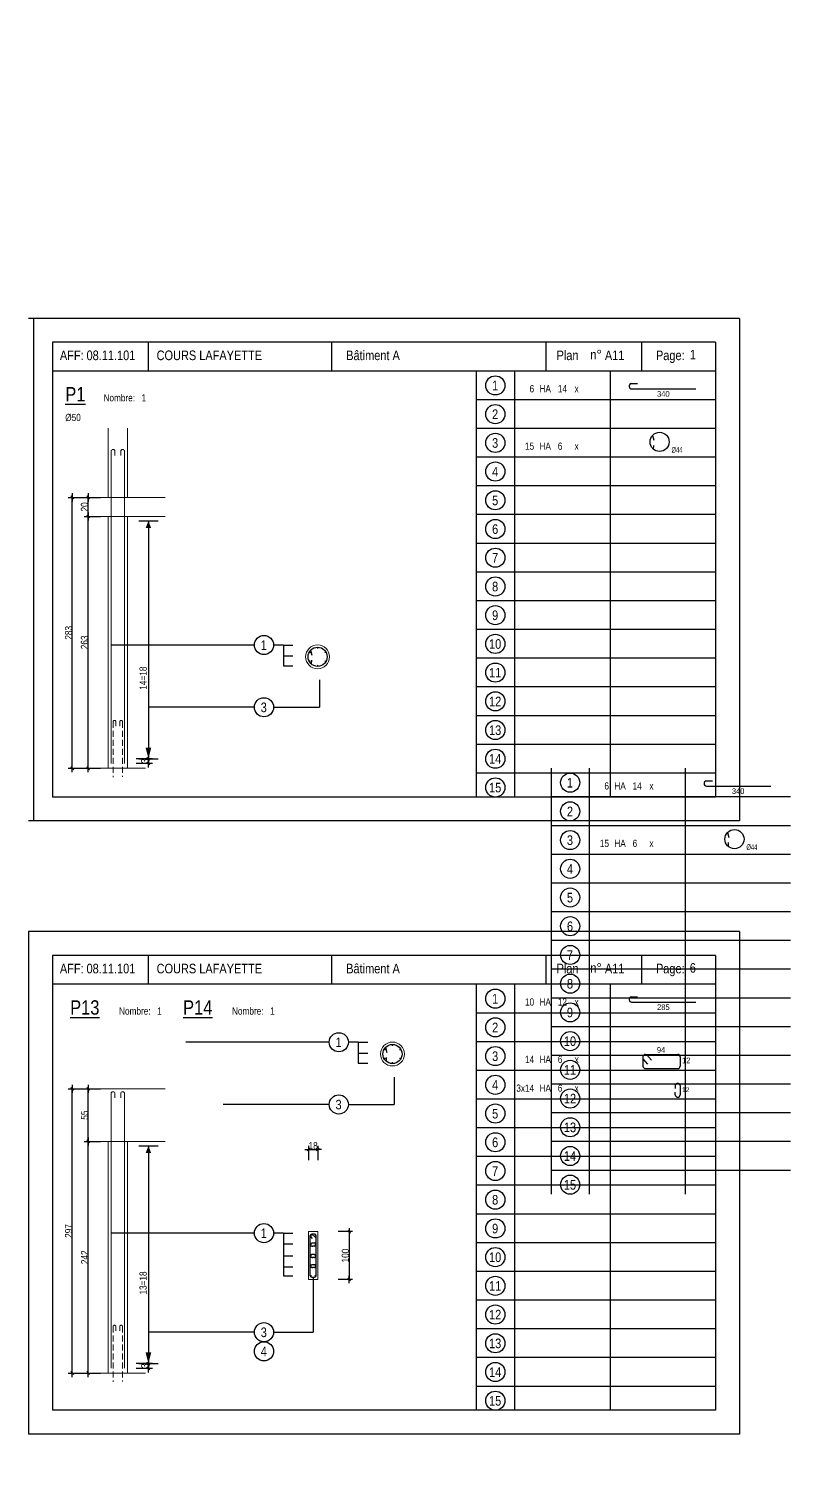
# Model space of a CAD drawing. Header units: metres. Extents: x -9927 to 45032, y -190416 to 12166.
# Drawn here: x -490 to 1101, y -30279 to -27285 of the extents above; entities that cross this region are included whole.
import ezdxf
from ezdxf.enums import TextEntityAlignment as Align

# ---------------------------------------------------------------- set-up
doc = ezdxf.new("R2010")
doc.units = ezdxf.units.M
doc.header["$PDMODE"] = 65
doc.linetypes.add('CACHE2', pattern=[0.1875, 0.125, -0.0625])
for name, color, linetype in [('01_cote_gen', 4, 'Continuous'), ('01_fenetres', 171, 'Continuous'), ('01_linteaux', 3, 'Continuous'), ('01_poch_murs', 251, 'Continuous'), ('01_sem', 42, 'Continuous'), ('01_texte', 230, 'Continuous'), ('AA_COTES', 2, 'Continuous')]:
    doc.layers.add(name, color=color, linetype=linetype)
doc.styles.add('STYLE2', font='ARIALN.TTF')
doc.dimstyles.new('JB25', dxfattribs={"dimscale": 0.1, "dimtxt": 150, "dimasz": 17, "dimexe": 0.1, "dimexo": 0.1, "dimgap": 0.09, "dimtad": 1, "dimdec": 1, "dimlfac": 0.5, "dimdsep": 46, "dimtxsty": 'STYLE2', "dimblk1": 'BOND_G', "dimblk2": 'BOND_D', "dimsah": 1, "dimcen": 1.5, "dimdle": 0.01, "dimse1": 1, "dimse2": 1, "dimclrd": 4, "dimclre": 2, "dimclrt": 5, "dimadec": 0, "dimazin": 0, "dimtfac": 2.333333, "dimtdec": 1, "dimtix": 1, "dimtmove": 2, "dimatfit": 3, "dimldrblk": 'BOND_G', "dimfxl": 1, "dimtolj": 1, "dimtzin": 0, "dimarcsym": 0})
doc.dimstyles.new('JB50', dxfattribs={"dimscale": 0.1, "dimtxt": 150, "dimasz": 15, "dimexe": 0.1, "dimexo": 0.1, "dimgap": 0.09, "dimtad": 1, "dimdec": 1, "dimdsep": 46, "dimtxsty": 'STYLE2', "dimblk1": 'BOND_G', "dimblk2": 'BOND_D', "dimsah": 1, "dimcen": 1.5, "dimdle": 0.01, "dimse1": 1, "dimse2": 1, "dimclrd": 4, "dimclre": 2, "dimclrt": 6, "dimazin": 2, "dimtfac": 2.333333, "dimtdec": 1, "dimtix": 1, "dimtmove": 2, "dimatfit": 3, "dimldrblk": 'BOND_G', "dimfxl": 1, "dimtolj": 1, "dimtzin": 0, "dimarcsym": 0})

# ---------------------------------------------------------------- blocks, each defined once
blk = doc.blocks.new('BOND_G')
at = {"layer": 'AA_COTES', "color": 0}
for p, q in [((5, 0), (-5, 0)), ((1.8, 1.8), (-1.8, -1.8)), ((0, -5), (0, 15))]:
    blk.add_line(p, q, dxfattribs=at)
blk = doc.blocks.new('BOND_D')
at = {"layer": 'AA_COTES', "color": 0}
for p, q in [((5, 0), (-5, 0)), ((-1.8, -1.8), (1.8, 1.8)), ((0, 5), (0, -15))]:
    blk.add_line(p, q, dxfattribs=at)
blk = doc.blocks.new('*D231')
at = {"layer": '01_cote_gen', "color": 4, "linetype": 'Continuous', "lineweight": -2, "transparency": 16777216}
blk.add_line((-399.2, -28828.9), (-399.2, -28266.3), dxfattribs=at)
at = {"layer": 'DEFPOINTS', "color": 0, "linetype": 'Continuous', "lineweight": 0, "transparency": 16777216}
for p in [(-399.2, -28264.6), (-284.1, -28264.6), (-324.1, -28830.6)]:
    blk.add_point(p, dxfattribs=at)
at = {"layer": '01_cote_gen', "color": 4, "linetype": 'Continuous', "lineweight": -2, "transparency": 16777216, "xscale": 1.7, "yscale": 1.7, "zscale": 1.7}
for name, p, rotation in [('BOND_D', (-399.2, -28264.6), 90), ('BOND_G', (-399.2, -28830.6), 270)]:
    blk.add_blockref(name, p, dxfattribs=dict(at, rotation=rotation))
at = {"layer": '01_cote_gen', "color": 5, "linetype": 'Continuous', "lineweight": 0, "transparency": 16777216, "insert": (-406.9, -28547.6), "char_height": 15, "attachment_point": 5, "rotation": 90, "style": 'STYLE2'}
blk.add_mtext('\\A1;283', dxfattribs=at)
blk = doc.blocks.new('*D232')
at = {"layer": '01_cote_gen', "color": 4, "linetype": 'Continuous', "lineweight": -2, "transparency": 16777216}
blk.add_line((-366, -28302.9), (-366, -28266.3), dxfattribs=at)
at = {"layer": 'DEFPOINTS', "color": 0, "linetype": 'Continuous', "lineweight": 0, "transparency": 16777216}
for p in [(-366, -28264.6), (-237.3, -28264.6), (-228.3, -28304.6)]:
    blk.add_point(p, dxfattribs=at)
at = {"layer": '01_cote_gen', "color": 4, "linetype": 'Continuous', "lineweight": -2, "transparency": 16777216, "xscale": 1.7, "yscale": 1.7, "zscale": 1.7}
for name, p, rotation in [('BOND_D', (-366, -28264.6), 90), ('BOND_G', (-366, -28304.6), 270)]:
    blk.add_blockref(name, p, dxfattribs=dict(at, rotation=rotation))
at = {"layer": '01_cote_gen', "color": 5, "linetype": 'Continuous', "lineweight": 0, "transparency": 16777216, "insert": (-373.7, -28284.6), "char_height": 15, "attachment_point": 5, "rotation": 90, "style": 'STYLE2'}
blk.add_mtext('\\A1;20', dxfattribs=at)
blk = doc.blocks.new('*D233')
at = {"layer": '01_cote_gen', "color": 4, "linetype": 'Continuous', "lineweight": -2, "transparency": 16777216}
blk.add_line((-366, -28828.9), (-366, -28306.3), dxfattribs=at)
at = {"layer": 'DEFPOINTS', "color": 0, "linetype": 'Continuous', "lineweight": 0, "transparency": 16777216}
for p in [(-366, -28304.6), (-357.5, -28304.6), (-347.9, -28830.6)]:
    blk.add_point(p, dxfattribs=at)
at = {"layer": '01_cote_gen', "color": 4, "linetype": 'Continuous', "lineweight": -2, "transparency": 16777216, "xscale": 1.7, "yscale": 1.7, "zscale": 1.7}
for name, p, rotation in [('BOND_D', (-366, -28304.6), 90), ('BOND_G', (-366, -28830.6), 270)]:
    blk.add_blockref(name, p, dxfattribs=dict(at, rotation=rotation))
at = {"layer": '01_cote_gen', "color": 5, "linetype": 'Continuous', "lineweight": 0, "transparency": 16777216, "insert": (-373.7, -28567.6), "char_height": 15, "attachment_point": 5, "rotation": 90, "style": 'STYLE2'}
blk.add_mtext('\\A1;263', dxfattribs=at)
blk = doc.blocks.new('*D234')
at = {"layer": '01_cote_gen', "color": 4, "linetype": 'Continuous', "lineweight": -2, "transparency": 16777216}
blk.add_line((-240.2, -28812.3), (-240.2, -28818.9), dxfattribs=at)
at = {"layer": 'DEFPOINTS', "color": 0, "linetype": 'Continuous', "lineweight": 0, "transparency": 16777216}
for p in [(-290.1, -28820.6), (-247, -28810.6), (-240.2, -28820.6)]:
    blk.add_point(p, dxfattribs=at)
at = {"layer": '01_cote_gen', "color": 4, "linetype": 'Continuous', "lineweight": -2, "transparency": 16777216, "xscale": 1.7, "yscale": 1.7, "zscale": 1.7}
for name, p, rotation in [('BOND_G', (-240.2, -28810.6), 90), ('BOND_D', (-240.2, -28820.6), 270)]:
    blk.add_blockref(name, p, dxfattribs=dict(at, rotation=rotation))
at = {"layer": '01_cote_gen', "color": 5, "linetype": 'Continuous', "lineweight": 0, "transparency": 16777216, "insert": (-247.8, -28815.6), "char_height": 15, "attachment_point": 5, "rotation": 90, "style": 'STYLE2'}
blk.add_mtext('\\A1;3', dxfattribs=at)
blk = doc.blocks.new('*D258')
at = {"layer": '01_cote_gen', "color": 4, "linetype": 'Continuous', "lineweight": -2, "transparency": 16777216}
blk.add_line((-399.2, -30092.6), (-399.2, -29502), dxfattribs=at)
at = {"layer": 'DEFPOINTS', "color": 0, "linetype": 'Continuous', "lineweight": 0, "transparency": 16777216}
for p in [(-399.2, -29500.3), (-284.1, -29500.3), (-324.1, -30094.3)]:
    blk.add_point(p, dxfattribs=at)
at = {"layer": '01_cote_gen', "color": 4, "linetype": 'Continuous', "lineweight": -2, "transparency": 16777216, "xscale": 1.7, "yscale": 1.7, "zscale": 1.7}
for name, p, rotation in [('BOND_D', (-399.2, -29500.3), 90), ('BOND_G', (-399.2, -30094.3), 270)]:
    blk.add_blockref(name, p, dxfattribs=dict(at, rotation=rotation))
at = {"layer": '01_cote_gen', "color": 5, "linetype": 'Continuous', "lineweight": 0, "transparency": 16777216, "insert": (-406.9, -29797.3), "char_height": 15, "attachment_point": 5, "rotation": 90, "style": 'STYLE2'}
blk.add_mtext('\\A1;297', dxfattribs=at)
blk = doc.blocks.new('*D259')
at = {"layer": '01_cote_gen', "color": 4, "linetype": 'Continuous', "lineweight": -2, "transparency": 16777216}
blk.add_line((-366, -29608.6), (-366, -29502), dxfattribs=at)
at = {"layer": 'DEFPOINTS', "color": 0, "linetype": 'Continuous', "lineweight": 0, "transparency": 16777216}
for p in [(-366, -29500.3), (-237.3, -29500.3), (-228.3, -29610.3)]:
    blk.add_point(p, dxfattribs=at)
at = {"layer": '01_cote_gen', "color": 4, "linetype": 'Continuous', "lineweight": -2, "transparency": 16777216, "xscale": 1.7, "yscale": 1.7, "zscale": 1.7}
for name, p, rotation in [('BOND_D', (-366, -29500.3), 90), ('BOND_G', (-366, -29610.3), 270)]:
    blk.add_blockref(name, p, dxfattribs=dict(at, rotation=rotation))
at = {"layer": '01_cote_gen', "color": 5, "linetype": 'Continuous', "lineweight": 0, "transparency": 16777216, "insert": (-373.6, -29555.3), "char_height": 15, "attachment_point": 5, "rotation": 90, "style": 'STYLE2'}
blk.add_mtext('\\A1;55', dxfattribs=at)
blk = doc.blocks.new('*D260')
at = {"layer": '01_cote_gen', "color": 4, "linetype": 'Continuous', "lineweight": -2, "transparency": 16777216}
blk.add_line((-366, -30092.6), (-366, -29612), dxfattribs=at)
at = {"layer": 'DEFPOINTS', "color": 0, "linetype": 'Continuous', "lineweight": 0, "transparency": 16777216}
for p in [(-366, -29610.3), (-357.5, -29610.3), (-347.9, -30094.3)]:
    blk.add_point(p, dxfattribs=at)
at = {"layer": '01_cote_gen', "color": 4, "linetype": 'Continuous', "lineweight": -2, "transparency": 16777216, "xscale": 1.7, "yscale": 1.7, "zscale": 1.7}
for name, p, rotation in [('BOND_D', (-366, -29610.3), 90), ('BOND_G', (-366, -30094.3), 270)]:
    blk.add_blockref(name, p, dxfattribs=dict(at, rotation=rotation))
at = {"layer": '01_cote_gen', "color": 5, "linetype": 'Continuous', "lineweight": 0, "transparency": 16777216, "insert": (-373.5, -29852.3), "char_height": 15, "attachment_point": 5, "rotation": 90, "style": 'STYLE2'}
blk.add_mtext('\\A1;242', dxfattribs=at)
blk = doc.blocks.new('*D261')
at = {"layer": '01_cote_gen', "color": 4, "linetype": 'Continuous', "lineweight": -2, "transparency": 16777216}
blk.add_line((-240.2, -30076), (-240.2, -30082.6), dxfattribs=at)
at = {"layer": 'DEFPOINTS', "color": 0, "linetype": 'Continuous', "lineweight": 0, "transparency": 16777216}
for p in [(-247, -30074.3), (-290.1, -30084.3), (-240.2, -30084.3)]:
    blk.add_point(p, dxfattribs=at)
at = {"layer": '01_cote_gen', "color": 4, "linetype": 'Continuous', "lineweight": -2, "transparency": 16777216, "xscale": 1.7, "yscale": 1.7, "zscale": 1.7}
for name, p, rotation in [('BOND_G', (-240.2, -30074.3), 90), ('BOND_D', (-240.2, -30084.3), 270)]:
    blk.add_blockref(name, p, dxfattribs=dict(at, rotation=rotation))
at = {"layer": '01_cote_gen', "color": 5, "linetype": 'Continuous', "lineweight": 0, "transparency": 16777216, "insert": (-247.8, -30079.3), "char_height": 15, "attachment_point": 5, "rotation": 90, "style": 'STYLE2'}
blk.add_mtext('\\A1;3', dxfattribs=at)
blk = doc.blocks.new('*D262')
at = {"layer": '01_cote_gen', "color": 4, "linetype": 'Continuous', "lineweight": -2, "transparency": 16777216}
blk.add_line((179, -29800.2), (179, -29897.2), dxfattribs=at)
at = {"layer": 'DEFPOINTS', "color": 0, "linetype": 'Continuous', "lineweight": 0, "transparency": 16777216}
for p in [(114, -29798.7), (114, -29898.7), (179, -29898.7)]:
    blk.add_point(p, dxfattribs=at)
at = {"layer": '01_cote_gen', "color": 4, "linetype": 'Continuous', "lineweight": -2, "transparency": 16777216, "xscale": 1.5, "yscale": 1.5, "zscale": 1.5}
for name, p, rotation in [('BOND_G', (179, -29798.7), 90), ('BOND_D', (179, -29898.7), 270)]:
    blk.add_blockref(name, p, dxfattribs=dict(at, rotation=rotation))
at = {"layer": '01_cote_gen', "color": 6, "linetype": 'Continuous', "lineweight": 0, "transparency": 16777216, "insert": (171.3, -29848.7), "char_height": 15, "attachment_point": 5, "rotation": 90, "style": 'STYLE2'}
blk.add_mtext('\\A1;100', dxfattribs=at)
blk = doc.blocks.new('*D263')
at = {"layer": '01_cote_gen', "color": 4, "linetype": 'Continuous', "lineweight": -2, "transparency": 16777216}
blk.add_line((95.5, -29626.9), (112.5, -29626.9), dxfattribs=at)
at = {"layer": 'DEFPOINTS', "color": 0, "linetype": 'Continuous', "lineweight": 0, "transparency": 16777216}
for p in [(114, -29626.9), (94, -29798.7), (114, -29798.7)]:
    blk.add_point(p, dxfattribs=at)
at = {"layer": '01_cote_gen', "color": 4, "linetype": 'Continuous', "lineweight": -2, "transparency": 16777216, "xscale": 1.5, "yscale": 1.5, "zscale": 1.5, "rotation": 180}
blk.add_blockref('BOND_G', (94, -29626.9), dxfattribs=at)
at = {"layer": '01_cote_gen', "color": 4, "linetype": 'Continuous', "lineweight": -2, "transparency": 16777216, "xscale": 1.5, "yscale": 1.5, "zscale": 1.5}
blk.add_blockref('BOND_D', (114, -29626.9), dxfattribs=at)
at = {"layer": '01_cote_gen', "color": 6, "linetype": 'Continuous', "lineweight": 0, "transparency": 16777216, "insert": (104, -29619.2), "char_height": 15, "attachment_point": 5, "style": 'STYLE2'}
blk.add_mtext('\\A1;18', dxfattribs=at)
blk = doc.blocks.new('*D1681')
at = {"layer": '01_poch_murs', "color": 4, "lineweight": -2, "transparency": 16777216}
blk.add_line((-184.6, 82.3), (-158, 82.3), dxfattribs=at)
at = {"layer": 'DEFPOINTS', "color": 0, "lineweight": 0, "transparency": 16777216}
for p in [(-156.3, 82.3), (-186.3, 0), (-156.3, -170313.1)]:
    blk.add_point(p, dxfattribs=at)
at = {"layer": '01_poch_murs', "color": 4, "lineweight": -2, "transparency": 16777216, "xscale": 1.7, "yscale": 1.7, "zscale": 1.7, "rotation": 180}
blk.add_blockref('BOND_G', (-186.3, 82.3), dxfattribs=at)
at = {"layer": '01_poch_murs', "color": 4, "lineweight": -2, "transparency": 16777216, "xscale": 1.7, "yscale": 1.7, "zscale": 1.7}
blk.add_blockref('BOND_D', (-156.3, 82.3), dxfattribs=at)
at = {"layer": '01_poch_murs', "color": 5, "transparency": 16777216, "insert": (-171.3, 90), "char_height": 15, "attachment_point": 5, "style": 'STYLE2'}
blk.add_mtext('\\A1;15', dxfattribs=at)

msp = doc.modelspace()

# ---------------------------------------------------------------- linework, layer by layer
at = {"layer": '01_cote_gen', "color": 2, "linetype": 'CACHE2', "lineweight": 0, "ltscale": 100}
for p, q in [((-314.07, -28733.63), (-314.07, -28849.2)), ((-308.07, -28733.63), (-308.07, -28742.6)), ((-300.07, -28733.63), (-300.07, -28742.6)), ((-294.07, -28733.63), (-294.07, -28848.34)), ((-314.07, -29997.26), (-314.07, -30112.83)), ((-308.07, -29997.26), (-308.07, -30006.23)), ((-300.07, -29997.26), (-300.07, -30006.23)), ((-294.07, -29997.26), (-294.07, -30111.98))]:
    msp.add_line(p, q, dxfattribs=at)
for centre in [(-311.07, -28733.63), (-297.07, -28733.63), (-311.07, -29997.26), (-297.07, -29997.26)]:
    msp.add_arc(centre, 3, 0, 180, dxfattribs=at)
at = {"layer": '01_fenetres', "ltscale": 30}
for p, q in [((944.59, -27940.74), (-440.41, -27940.74)), ((-440.41, -27940.74), (-440.41, -28890.74)), ((-440.41, -27940.74), (-440.41, -28890.74)), ((-440.41, -27940.74), (-440.41, -28890.74)), ((-240.41, -27940.74), (-240.41, -28000.74)), ((142.09, -27940.74), (142.09, -28000.74)), ((590.46, -28000.74), (590.46, -27940.74)), ((790.46, -28000.74), (790.46, -27940.74)), ((944.59, -27940.74), (944.59, -28890.74)), ((944.59, -28000.74), (-440.41, -28000.74)), ((944.59, -28890.74), (-440.41, -28890.74)), ((944.59, -29221.95), (-440.41, -29221.95)), ((-440.41, -29221.95), (-440.41, -30171.95)), ((-440.41, -29221.95), (-440.41, -30171.95)), ((-440.41, -29221.95), (-440.41, -30171.95)), ((-240.41, -29221.95), (-240.41, -29281.95)), ((142.09, -29221.95), (142.09, -29281.95)), ((590.46, -29281.95), (590.46, -29221.95)), ((790.46, -29281.95), (790.46, -29221.95)), ((944.59, -29221.95), (944.59, -30171.95)), ((944.59, -29281.95), (-440.41, -29281.95)), ((944.59, -30171.95), (-440.41, -30171.95))]:
    msp.add_line(p, q, dxfattribs=at)
at = {"layer": '01_linteaux', "linetype": 'Continuous'}
for p, q in [((768.14, -28027), (781.88, -28027)), ((769.37, -28037.98), (903.68, -28037.98)), ((924.48, -28856.88), (938.22, -28856.88)), ((925.71, -28867.86), (1060.02, -28867.86)), ((768.14, -29308.2), (781.88, -29308.2)), ((769.37, -29319.18), (903.68, -29319.18)), ((793.04, -29433.48), (793.04, -29453.09)), ((793.04, -29437.61), (802.23, -29448.95)), ((798.04, -29428.48), (865.63, -29428.48)), ((800.73, -29428.48), (810.71, -29440.79)), ((870.63, -29433.48), (870.63, -29453.09)), ((798.04, -29458.09), (865.63, -29458.09)), ((860.63, -29493.48), (860.63, -29499.85)), ((860.63, -29513.09), (860.63, -29507.24)), ((870.63, -29493.48), (870.63, -29513.09))]:
    msp.add_line(p, q, dxfattribs=at)
for centre, start, end in [((769.24, -28031.87), 102.77382, 192.77382), ((769.37, -28032.98), 180, 270), ((925.58, -28861.76), 102.77382, 192.77382), ((925.71, -28862.86), 180, 270), ((769.24, -29313.08), 102.77382, 192.77382), ((769.37, -29314.18), 180, 270), ((798.04, -29433.48), 90, 180), ((798.04, -29453.09), 180, 270), ((865.63, -29433.48), 0, 90), ((865.63, -29453.09), 270, 0), ((865.63, -29493.48), 90, 180), ((865.63, -29513.09), 180, 270), ((865.63, -29493.48), 0, 90), ((865.63, -29513.09), 270, 0)]:
    msp.add_arc(centre, 5, start, end, dxfattribs=at)
at = {"layer": '01_sem', "color": 2, "lineweight": 0, "ltscale": 7}
for p, q in [((-324.07, -28119.99), (-324.07, -28264.63)), ((-284.07, -28119.99), (-284.07, -28264.63)), ((-318.07, -28168.63), (-318.07, -28820.63)), ((-310.07, -28168.63), (-310.07, -28177.03)), ((-298.07, -28168.63), (-298.07, -28177.03)), ((-290.07, -28168.63), (-290.07, -28820.63)), ((-324.07, -28264.63), (-340.51, -28264.63)), ((-204.89, -28264.63), (-324.07, -28264.63)), ((-324.07, -28304.63), (-340.51, -28304.63)), ((-204.89, -28304.63), (-324.07, -28304.63)), ((-324.07, -28304.63), (-324.07, -28830.63)), ((-284.07, -28304.63), (-284.07, -28830.63)), ((-246.52, -28830.63), (-360.24, -28830.63)), ((-324.07, -29500.26), (-340.51, -29500.26)), ((-204.89, -29500.26), (-324.07, -29500.26)), ((-318.07, -29510.45), (-318.07, -30084.26)), ((-310.07, -29510.45), (-310.07, -29518.86)), ((-298.07, -29510.45), (-298.07, -29518.86)), ((-290.07, -29510.45), (-290.07, -30084.26)), ((-324.07, -29610.26), (-340.51, -29610.26)), ((-324.07, -29610.26), (-324.07, -30094.26)), ((-204.89, -29610.26), (-324.07, -29610.26)), ((-284.07, -29610.26), (-284.07, -30094.26)), ((94, -29898.74), (94, -29798.74)), ((114, -29798.74), (94, -29798.74)), ((94, -29898.74), (94, -29798.74)), ((114, -29798.74), (94, -29798.74)), ((114, -29898.74), (114, -29798.74)), ((94, -29898.74), (114, -29898.74)), ((94, -29898.74), (114, -29898.74)), ((-246.52, -30094.26), (-360.24, -30094.26))]:
    msp.add_line(p, q, dxfattribs=at)
for centre in [(113.28, -28597.75), (269.62, -29427.63)]:
    msp.add_circle(centre, 25, dxfattribs=at)
for centre in [(-314.07, -28168.63), (-294.07, -28168.63), (-314.07, -29510.45), (-294.07, -29510.45)]:
    msp.add_arc(centre, 4, 0, 180, dxfattribs=at)
at = {"layer": '01_texte', "ltscale": 30}
for p, q in [((994.59, -27890.74), (-490.41, -27890.74)), ((-480, -27890.74), (-480, -28940.74)), ((994.59, -27890.74), (994.59, -28940.74)), ((444.59, -28000.74), (444.59, -28890.74)), ((524.59, -28000.74), (524.59, -28890.74)), ((724.59, -28000.74), (724.59, -28890.74)), ((944.59, -28060.74), (444.59, -28060.74)), ((944.59, -28120.74), (444.59, -28120.74)), ((813.11, -28135.13), (816.03, -28145.42)), ((815.26, -28164.32), (815.41, -28155.97)), ((944.59, -28180.74), (444.59, -28180.74)), ((944.59, -28240.74), (444.59, -28240.74)), ((-260.33, -28313.91), (-220.02, -28313.91)), ((-240.18, -28313.91), (-240.18, -28817.5)), ((944.59, -28300.74), (444.59, -28300.74)), ((944.59, -28360.74), (444.59, -28360.74)), ((944.59, -28420.74), (444.59, -28420.74)), ((944.59, -28480.74), (444.59, -28480.74)), ((944.59, -28540.74), (444.59, -28540.74)), ((98.62, -28584.15), (101.54, -28594.44)), ((100.76, -28613.34), (100.92, -28604.99)), ((944.59, -28600.74), (444.59, -28600.74)), ((944.59, -28660.74), (444.59, -28660.74)), ((944.59, -28720.74), (444.59, -28720.74)), ((944.59, -28780.74), (444.59, -28780.74)), ((-260.33, -28810.63), (-220.02, -28810.63)), ((944.59, -28840.74), (444.59, -28840.74)), ((600.93, -28830.63), (600.93, -29720.63)), ((680.93, -28830.63), (680.93, -29720.63)), ((880.93, -28830.63), (880.93, -29720.63)), ((1100.93, -28890.63), (600.93, -28890.63)), ((994.59, -28940.74), (-490.41, -28940.74)), ((1100.93, -28950.63), (600.93, -28950.63)), ((969.45, -28965.01), (972.37, -28975.3)), ((971.6, -28994.2), (971.75, -28985.85)), ((1100.93, -29010.63), (600.93, -29010.63)), ((1100.93, -29070.63), (600.93, -29070.63)), ((1100.93, -29130.63), (600.93, -29130.63)), ((-490.41, -29171.95), (-490.41, -30221.95)), ((994.59, -29171.95), (-490.41, -29171.95)), ((994.59, -29171.95), (994.59, -30221.95)), ((1100.93, -29190.63), (600.93, -29190.63)), ((1100.93, -29250.63), (600.93, -29250.63)), ((444.59, -29281.95), (444.59, -30171.95)), ((524.59, -29281.95), (524.59, -30171.95)), ((724.59, -29281.95), (724.59, -30171.95)), ((1100.93, -29310.63), (600.93, -29310.63)), ((944.59, -29341.95), (444.59, -29341.95)), ((1100.93, -29370.63), (600.93, -29370.63)), ((254.96, -29414.03), (257.88, -29424.33)), ((944.59, -29401.95), (444.59, -29401.95)), ((257.1, -29443.23), (257.26, -29434.88)), ((1100.93, -29430.63), (600.93, -29430.63)), ((944.59, -29461.95), (444.59, -29461.95)), ((1100.93, -29490.63), (600.93, -29490.63)), ((944.59, -29521.95), (444.59, -29521.95)), ((1100.93, -29550.63), (600.93, -29550.63)), ((944.59, -29581.95), (444.59, -29581.95)), ((-260.33, -29619.55), (-220.02, -29619.55)), ((-240.18, -29619.55), (-240.18, -30081.14)), ((1100.93, -29610.63), (600.93, -29610.63)), ((944.59, -29641.95), (444.59, -29641.95)), ((1100.93, -29670.63), (600.93, -29670.63)), ((944.59, -29701.95), (444.59, -29701.95)), ((944.59, -29761.95), (444.59, -29761.95)), ((98, -29890.74), (98, -29806.74)), ((98, -29808.01), (102, -29813.38)), ((107, -29803.74), (101, -29803.74)), ((101, -29803.74), (108.6, -29811.15)), ((110, -29890.74), (110, -29806.74)), ((107, -29822.89), (101, -29822.89)), ((101, -29828.89), (103.09, -29828.89)), ((107, -29828.89), (102.91, -29828.89)), ((944.59, -29821.95), (444.59, -29821.95)), ((107, -29846.75), (101, -29846.75)), ((101, -29852.75), (103.09, -29852.75)), ((107, -29867.94), (101, -29867.94)), ((107, -29852.75), (102.91, -29852.75)), ((101, -29873.94), (103.09, -29873.94)), ((101, -29893.74), (107, -29893.74)), ((107, -29873.94), (102.91, -29873.94)), ((944.59, -29881.95), (444.59, -29881.95)), ((944.59, -29941.95), (444.59, -29941.95)), ((944.59, -30001.95), (444.59, -30001.95)), ((-260.33, -30074.26), (-220.02, -30074.26)), ((944.59, -30061.95), (444.59, -30061.95)), ((944.59, -30121.95), (444.59, -30121.95)), ((994.59, -30221.95), (-490.41, -30221.95))]:
    msp.add_line(p, q, dxfattribs=at)
at = {"layer": '01_texte'}
for p, q in [((-18.79, -28573.13), (-318.07, -28573.13)), ((41.69, -28573.13), (21.21, -28573.13)), ((41.69, -28573.13), (41.69, -28616.8)), ((41.69, -28573.13), (61.7, -28573.13)), ((41.69, -28595.85), (61.7, -28595.85)), ((41.69, -28616.8), (61.7, -28616.8)), ((117.12, -28646.13), (117.12, -28703.15)), ((-18.79, -28703.15), (-240.18, -28703.15)), ((21.21, -28703.15), (117.12, -28703.15)), ((137.55, -29403.02), (-161.73, -29403.02)), ((198.03, -29403.02), (177.55, -29403.02)), ((198.03, -29403.02), (198.03, -29446.69)), ((198.03, -29403.02), (218.04, -29403.02)), ((198.03, -29425.73), (218.04, -29425.73)), ((198.03, -29446.69), (218.04, -29446.69)), ((273.46, -29476.01), (273.46, -29533.04)), ((137.55, -29533.04), (-83.83, -29533.04)), ((177.55, -29533.04), (273.46, -29533.04)), ((-18.79, -29801.77), (-318.07, -29801.77)), ((41.69, -29801.77), (21.21, -29801.77)), ((41.69, -29801.77), (41.69, -29890.79)), ((41.69, -29801.77), (61.7, -29801.77)), ((41.69, -29824.49), (61.7, -29824.49)), ((41.69, -29849.49), (61.7, -29849.49)), ((41.69, -29872.07), (61.7, -29872.07)), ((41.69, -29890.79), (61.7, -29890.79)), ((104.12, -29893.74), (104.12, -30008.79)), ((-18.79, -30008.79), (-240.18, -30008.79)), ((21.21, -30008.79), (104.12, -30008.79))]:
    msp.add_line(p, q, dxfattribs=at)
at = {"layer": '01_texte', "ltscale": 30, "const_width": 1.5, "flags": 128}
for points in [[(112.53, -28579.53, 1), (114.03, -28579.53, 1)], [(97.13, -28589.29, 1), (97.88, -28587.99, 1)], [(97.88, -28607.51, 1), (97.13, -28606.21, 1)], [(114.03, -28615.97, 1), (112.53, -28615.97, 1)], [(128.69, -28587.99, 1), (129.44, -28589.29, 1)], [(129.44, -28606.21, 1), (128.69, -28607.51, 1)], [(253.47, -29419.17, 1), (254.22, -29417.87, 1)], [(268.87, -29409.41, 1), (270.37, -29409.41, 1)], [(285.03, -29417.87, 1), (285.78, -29419.17, 1)], [(254.22, -29437.39, 1), (253.47, -29436.09, 1)], [(270.37, -29445.85, 1), (268.87, -29445.85, 1)], [(285.78, -29436.09, 1), (285.03, -29437.39, 1)], [(100.47, -29806.59, -1), (98.97, -29806.59, -1)], [(107.53, -29806.59, 1), (109.03, -29806.59, 1)], [(100.47, -29826.24, 1), (98.97, -29826.24, 1)], [(107.53, -29826.24, -1), (109.03, -29826.24, -1)], [(100.47, -29849.34, 1), (98.97, -29849.34, 1)], [(100.47, -29870.54, 1), (98.97, -29870.54, 1)], [(107.53, -29849.34, -1), (109.03, -29849.34, -1)], [(107.53, -29870.54, -1), (109.03, -29870.54, -1)], [(100.47, -29890.89, 1), (98.97, -29890.89, 1)], [(107.53, -29890.89, -1), (109.03, -29890.89, -1)]]:
    msp.add_lwpolyline(points, format="xyb", close=True, dxfattribs=at)
at = {"layer": '01_texte'}
for centre in [(484.59, -28030.74), (484.59, -28090.74), (484.59, -28150.74), (484.59, -28210.74), (484.59, -28270.74), (484.59, -28330.74), (484.59, -28390.74), (484.59, -28450.74), (484.59, -28510.74), (1.21, -28573.13), (484.59, -28570.74), (484.59, -28630.74), (484.59, -28690.74), (1.21, -28703.15), (484.59, -28750.74), (484.59, -28810.74), (484.59, -28870.74), (640.93, -28860.63), (640.93, -28920.63), (640.93, -28980.63), (640.93, -29040.63), (640.93, -29100.63), (640.93, -29160.63), (640.93, -29220.63), (640.93, -29280.63), (484.59, -29311.95), (640.93, -29340.63), (484.59, -29371.95), (157.55, -29403.02), (640.93, -29400.63), (484.59, -29431.95), (640.93, -29460.63), (484.59, -29491.95), (157.55, -29533.04), (640.93, -29520.63), (484.59, -29551.95), (640.93, -29580.63), (484.59, -29611.95), (640.93, -29640.63), (484.59, -29671.95), (640.93, -29700.63), (484.59, -29731.95), (1.21, -29801.77), (484.59, -29791.95), (484.59, -29851.95), (484.59, -29911.95), (484.59, -29971.95), (1.21, -30008.79), (484.59, -30031.95), (1.21, -30048.79), (484.59, -30091.95), (484.59, -30151.95)]:
    msp.add_circle(centre, 20, dxfattribs=at)
at = {"layer": '01_texte', "ltscale": 30}
for centre in [(827.78, -28148.73), (113.28, -28597.75), (984.12, -28978.61), (269.62, -29427.63)]:
    msp.add_circle(centre, 20, dxfattribs=at)
for centre, start, end in [((101, -29806.74), 90.00091, 180), ((107, -29806.74), 0, 90.00091), ((101, -29825.89), 90.00091, 180), ((101, -29825.89), 180, 269.99909), ((107, -29825.89), 0, 90.00091), ((107, -29825.89), 269.99909, 360), ((101, -29849.75), 90.00091, 180), ((101, -29849.75), 180, 269.99909), ((101, -29870.94), 90.00091, 180), ((101, -29870.94), 180, 269.99909), ((107, -29849.75), 0, 90.00091), ((107, -29849.75), 269.99909, 360), ((107, -29870.94), 0, 90.00091), ((107, -29870.94), 269.99909, 360), ((101, -29890.74), 180, 270), ((107, -29890.74), 270, 0)]:
    msp.add_arc(centre, 3, start, end, dxfattribs=at)
for points in [[(-240.18, -28313.91), (-246.08, -28328.98), (-240.18, -28328.98)], [(-240.18, -28313.91), (-234.27, -28328.98), (-240.18, -28328.98)], [(-240.18, -28810.63), (-246.08, -28787.56), (-240.18, -28787.56)], [(-240.18, -28810.63), (-234.27, -28787.56), (-240.18, -28787.56)], [(-240.18, -29619.55), (-246.08, -29634.62), (-240.18, -29634.62)], [(-240.18, -29619.55), (-234.27, -29634.62), (-240.18, -29634.62)], [(-240.18, -30074.26), (-246.08, -30051.19), (-240.18, -30051.19)], [(-240.18, -30074.26), (-234.27, -30051.19), (-240.18, -30051.19)]]:
    msp.add_solid(points, dxfattribs=at)

# ---------------------------------------------------------------- texts
at = {"layer": '01_texte', "style": 'STYLE2'}
for s, height, p in [('n%%D', 20, (683.19, -27976.45)), ('1', 20, (890.86, -27976.45)), ('AFF:', 20, (-425.11, -27977.9)), ('08.11.101', 20, (-369.45, -27977.9)), ('COURS LAFAYETTE', 20, (-223.06, -27977.9)), ('Bâtiment A', 20, (173.04, -27977.9)), ('Plan', 20, (612.51, -27977.9)), ('A11', 20, (713.53, -27977.9)), ('Page:', 20, (820.17, -27977.9)), ('%%UP1', 30, (-413.83, -28064.14)), ('HA', 15, (576.88, -28045.15)), ('14', 15, (615.05, -28045.15)), ('340', 12, (822.42, -28054.48)), ('Nombre:', 15, (-334.02, -28064.14)), ('1', 15, (-254.4, -28064.14)), ('%%C50', 15, (-414.02, -28105.14)), ('HA', 15, (576.88, -28165.15)), ('6', 15, (615.05, -28165.15)), ('HA', 15, (733.22, -28875.03)), ('14', 15, (771.39, -28875.03)), ('340', 12, (978.77, -28884.36)), ('HA', 15, (733.22, -28995.03)), ('6', 15, (771.39, -28995.03)), ('AFF:', 20, (-425.11, -29259.1)), ('08.11.101', 20, (-369.45, -29259.1)), ('COURS LAFAYETTE', 20, (-223.06, -29259.1)), ('Bâtiment A', 20, (173.04, -29259.1)), ('Plan', 20, (612.51, -29259.1)), ('n%%D', 20, (683.19, -29257.66)), ('A11', 20, (713.53, -29259.1)), ('Page:', 20, (820.17, -29259.1)), ('6', 20, (890.86, -29257.66)), ('%%UP13', 30, (-403.7, -29345.34)), ('Nombre:', 15, (-301.52, -29345.34)), ('1', 15, (-221.9, -29345.34)), ('%%UP14', 30, (-167.74, -29345.34)), ('Nombre:', 15, (-65.56, -29345.34)), ('1', 15, (14.06, -29345.34)), ('HA', 15, (576.88, -29326.35)), ('12', 15, (615.05, -29326.35)), ('285', 12, (822.42, -29335.69)), ('94', 12, (822.1, -29424.93)), ('HA', 15, (576.88, -29446.35)), ('6', 15, (615.05, -29446.35)), ('12', 12, (874.61, -29447.13)), ('HA', 15, (576.88, -29506.35)), ('6', 15, (615.05, -29506.35)), ('12', 10, (874.61, -29507.13))]:
    msp.add_text(s, height=height, dxfattribs=at).set_placement(p)
for s, p in [('1', (484.19, -28030.97)), ('2', (484.19, -28090.97)), ('3', (484.19, -28150.97)), ('4', (484.19, -28210.97)), ('5', (484.19, -28270.97)), ('6', (484.19, -28330.97)), ('7', (484.19, -28390.97)), ('8', (484.19, -28450.97)), ('9', (484.19, -28510.97)), ('1', (0.81, -28573.36)), ('10', (484.19, -28570.97)), ('11', (484.19, -28630.97)), ('3', (0.81, -28703.38)), ('12', (484.19, -28690.97)), ('13', (484.19, -28750.97)), ('14', (484.19, -28810.97)), ('1', (640.53, -28860.85)), ('15', (484.19, -28870.97)), ('2', (640.53, -28920.85)), ('3', (640.53, -28980.85)), ('4', (640.53, -29040.85)), ('5', (640.53, -29100.85)), ('6', (640.53, -29160.85)), ('7', (640.53, -29220.85)), ('8', (640.53, -29280.85)), ('1', (484.19, -29312.17)), ('9', (640.53, -29340.85)), ('2', (484.19, -29372.17)), ('1', (157.15, -29403.24)), ('10', (640.53, -29400.85)), ('3', (484.19, -29432.17)), ('11', (640.53, -29460.85)), ('4', (484.19, -29492.17)), ('12', (640.53, -29520.85)), ('3', (157.15, -29533.26)), ('5', (484.19, -29552.17)), ('13', (640.53, -29580.85)), ('6', (484.19, -29612.17)), ('14', (640.53, -29640.85)), ('7', (484.19, -29672.17)), ('15', (640.53, -29700.85)), ('8', (484.19, -29732.17)), ('9', (484.19, -29792.17)), ('1', (0.81, -29801.99)), ('10', (484.19, -29852.17)), ('11', (484.19, -29912.17)), ('12', (484.19, -29972.17)), ('3', (0.81, -30009.01)), ('13', (484.19, -30032.17)), ('4', (0.81, -30049.01)), ('14', (484.19, -30092.17)), ('15', (484.19, -30152.17))]:
    msp.add_text(s, height=20, dxfattribs=at).set_placement(p, align=Align.MIDDLE_CENTER)
for s, p in [('6', (565.68, -28045.15)), ('15', (565.68, -28165.15)), ('6', (722.02, -28875.03)), ('15', (722.02, -28995.03)), ('10', (565.68, -29326.35)), ('14', (565.68, -29446.35)), ('3x14', (565.68, -29506.35))]:
    msp.add_text(s, height=15, dxfattribs=at).set_placement(p, align=Align.RIGHT)
for p in [(654.46, -28045.15), (654.46, -28165.15), (810.81, -28875.03), (810.81, -28995.03), (654.46, -29326.35), (654.46, -29446.35), (654.46, -29506.35)]:
    msp.add_text('x', height=15, dxfattribs=at).set_placement(p, align=Align.CENTER)
at = {"layer": '01_texte', "style": 'STYLE2', "width": 0.7}
for p in [(852.75, -28171.35), (1009.09, -29001.24)]:
    msp.add_text('%%C44', height=12, dxfattribs=at).set_placement(p)
at = {"layer": '01_texte', "style": 'STYLE2'}
for s, p in [('14=18', (-243.78, -28666.49)), ('13=18', (-243.78, -29930.12))]:
    msp.add_text(s, height=15, rotation=90, dxfattribs=at).set_placement(p)

# ---------------------------------------------------------------- dimensions: what is measured, and where the dimension line sits
at = {"layer": '01_cote_gen', "linetype": 'Continuous', "lineweight": 0}
for base, p1, p2, dimstyle, picture, middle in [((-399.18, -28264.63), (-324.07, -28830.63), (-284.07, -28264.63), 'JB25', '*D231', (-406.85, -28547.63)), ((-366.01, -28264.63), (-228.28, -28304.63), (-237.34, -28264.63), 'JB25', '*D232', (-373.67, -28284.63)), ((-366.01, -28304.63), (-347.88, -28830.63), (-357.51, -28304.63), 'JB25', '*D233', (-373.67, -28567.63)), ((-399.18, -29500.26), (-324.07, -30094.26), (-284.07, -29500.26), 'JB25', '*D258', (-406.85, -29797.26)), ((-366.01, -29500.26), (-228.28, -29610.26), (-237.34, -29500.26), 'JB25', '*D259', (-373.64, -29555.26)), ((-366.01, -29610.26), (-347.88, -30094.26), (-357.51, -29610.26), 'JB25', '*D260', (-373.55, -29852.26)), ((179, -29898.74), (114, -29798.74), (114, -29898.74), 'JB50', '*D262', (171.33, -29848.74))]:
    dim = msp.add_linear_dim(base=base, p1=p1, p2=p2, angle=90, dimstyle=dimstyle, dxfattribs=at)
    dim.commit()
    dim.dimension.update_dxf_attribs({"geometry": picture, "text_midpoint": middle})
for base, p1, p2, picture, middle in [((-240.18, -28820.63), (-247, -28810.63), (-290.07, -28820.63), '*D234', (-247.84, -28815.63)), ((-240.18, -30084.26), (-247, -30074.26), (-290.07, -30084.26), '*D261', (-247.84, -30079.26))]:
    dim = msp.add_linear_dim(base=base, p1=p1, p2=p2, angle=90, text='3', dimstyle='JB25', dxfattribs=at)
    dim.commit()
    dim.dimension.update_dxf_attribs({"geometry": picture, "text_midpoint": middle})
dim = msp.add_linear_dim(base=(114, -29626.86), p1=(94, -29798.74), p2=(114, -29798.74), text='18', dimstyle='JB50', dxfattribs=at)
dim.commit()
dim.dimension.update_dxf_attribs({"geometry": '*D263', "text_midpoint": (104, -29619.19)})
at = {"layer": '01_poch_murs'}
dim = msp.add_linear_dim(base=(-156.3, 82.34), p1=(-186.26, 0), p2=(-156.3, -170313.05), dimstyle='JB25', dxfattribs=at)
dim.commit()
dim.dimension.update_dxf_attribs({"geometry": '*D1681', "text_midpoint": (-171.28, 90)})

doc.saveas('drawing.dxf')
